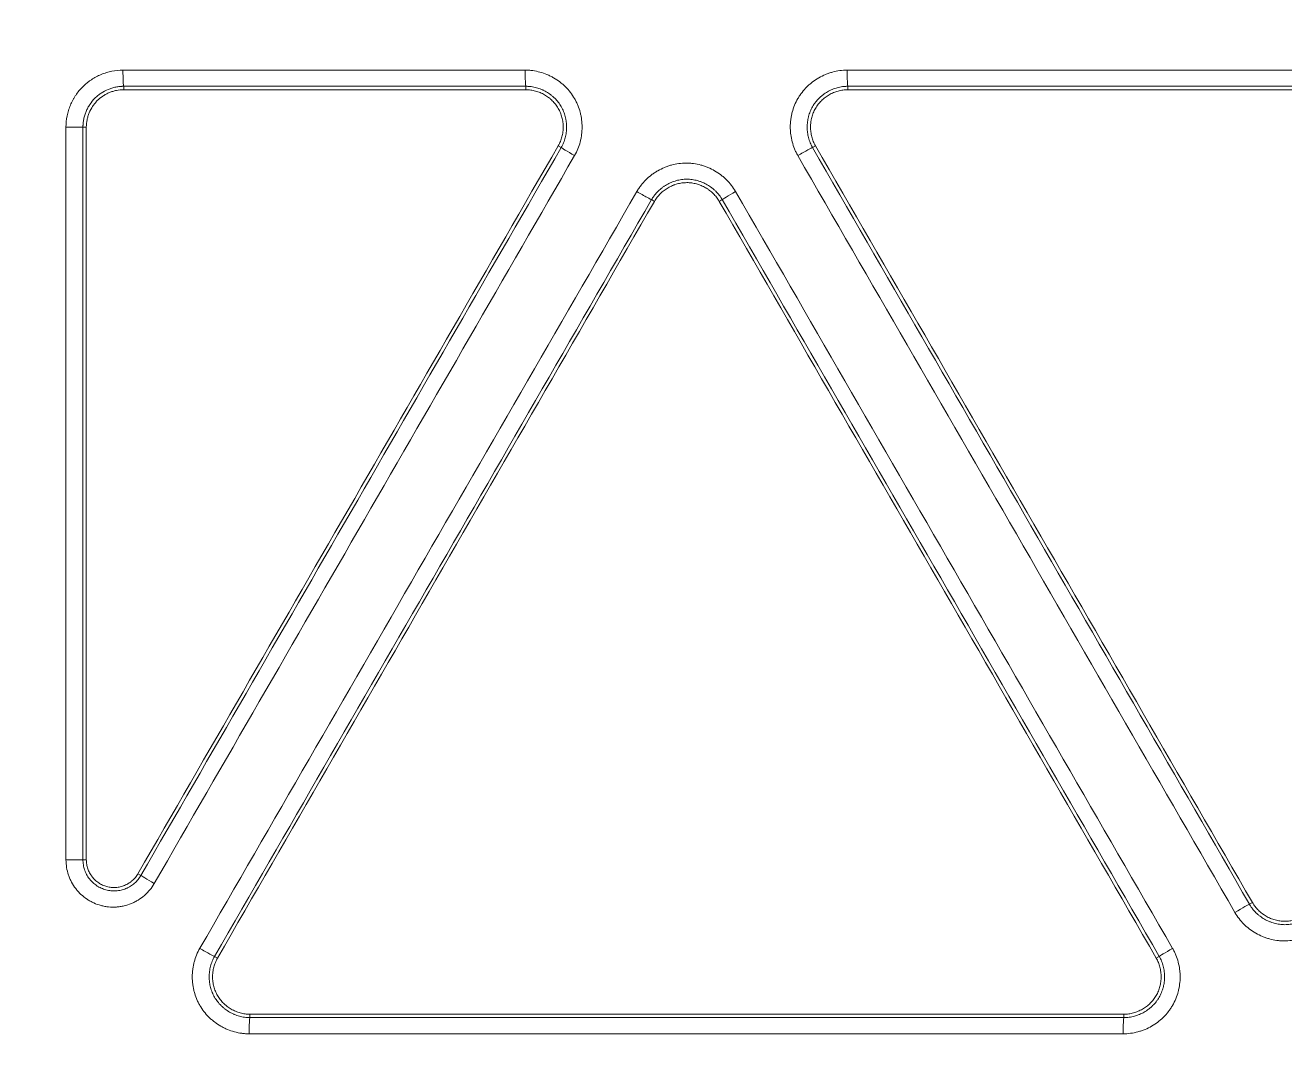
# Model space of a CAD drawing. Header units: inches. Extents: x 405346 to 489838, y -25612 to 14934.
# Drawn here: x 466997.43 to 467034.29, y 4261.33 to 4291.38 of the extents above; entities that cross this region are included whole.
import ezdxf

# ---------------------------------------------------------------- set-up
doc = ezdxf.new("R2010")
doc.units = ezdxf.units.IN
doc.header["$LTSCALE"] = 200
doc.header["$MEASUREMENT"] = 0
doc.layers.add('SS-EQ', color=2, linetype='Continuous', lineweight=20)

# ---------------------------------------------------------------- blocks, each defined once
blk = doc.blocks.new('4way무풍')
at = {"layer": 'SS-EQ'}
for p, q in [((-243.958, -31.834), (-243.958, -31.934)), ((-232.19, -31.934), (-232.19, -31.834)), ((-222.768, -31.834), (-222.768, -31.934)), ((-245.053, -33.028), (-245.152, -33.028)), ((-231.155, -33.626), (-231.242, -33.575)), ((-223.716, -33.575), (-223.802, -33.625)), ((-228.427, -35.201), (-228.512, -35.151)), ((-226.444, -35.151), (-226.531, -35.201)), ((-245.152, -54.473), (-245.053, -54.473)), ((-243.541, -54.878), (-243.454, -54.928)), ((-211.014, -55.773), (-210.928, -55.724)), ((-241.3, -57.3), (-241.214, -57.349)), ((-213.744, -57.349), (-213.657, -57.299)), ((-240.266, -58.991), (-240.266, -59.091)), ((-214.691, -59.091), (-214.692, -58.991))]:
    blk.add_line(p, q, dxfattribs=at)
for centre, major_axis, ratio, start_param, end_param in [((-243.958, -31.36), (0, -0.474), 0.047, 4.71324, 6.24824), ((-232.189, -31.36), (0, 0.474), 0.043555, 1.57179, 3.106653), ((-222.767, -31.36), (0, -0.474), 0.041082, 4.713507, 6.248249), ((-245.625, -33.028), (0.474, 0), 0.000878, 4.66486, 6.248279), ((-230.745, -33.862), (0.41, -0.237), 0.022526, 3.176508, 4.67558), ((-224.211, -33.862), (0.41, 0.237), 0.019689, 0.034913, 1.60726), ((-228.922, -34.914), (-0.41, 0.237), 0.022325, 1.534456, 3.106677), ((-226.034, -34.914), (-0.41, -0.237), 0.019907, 4.749249, 6.248272), ((-245.625, -54.473), (0.474, 0), 0.001461, 4.665203, 6.248279), ((-243.044, -55.165), (0.41, -0.237), 0.02451, 3.17651, 4.673021), ((-211.424, -56.01), (-0.41, -0.237), 0.01695, 3.176504, 4.746382), ((-241.71, -57.063), (-0.41, 0.237), 0.024355, 1.531862, 3.106676), ((-213.246, -57.063), (-0.41, -0.237), 0.017147, 4.746714, 6.248274), ((-240.265, -59.564), (0, -0.474), 0.045383, 3.176538, 4.714109), ((-214.691, -59.564), (0, 0.474), 0.038551, 0.03498, 1.573182)]:
    blk.add_ellipse(centre, major_axis=major_axis, ratio=ratio, start_param=start_param, end_param=end_param, dxfattribs=at)
for points, knots in [([(-0.032, -346.294), (-6.969, -346.294), (-13.906, -346.294), (-27.78, -346.294), (-34.717, -346.294), (-55.528, -346.294), (-69.403, -346.294), (-97.151, -346.294), (-111.025, -346.294), (-138.774, -346.294), (-152.648, -346.294), (-180.396, -346.294), (-194.27, -346.294), (-215.082, -346.294), (-222.019, -346.294), (-235.893, -346.294), (-242.83, -346.294), (-253.236, -346.294), (-256.704, -346.293), (-263.641, -346.293), (-267.11, -346.294), (-272.313, -346.294), (-274.047, -346.294), (-276.648, -346.294), (-277.515, -346.294), (-279.25, -346.294), (-280.117, -346.293), (-281.418, -346.293), (-281.851, -346.293), (-282.718, -346.293), (-283.152, -346.293), (-283.802, -346.293), (-284.019, -346.294), (-284.453, -346.294), (-284.669, -346.294), (-285.103, -346.294), (-285.32, -346.293), (-285.753, -346.291), (-285.97, -346.288), (-286.62, -346.277), (-287.053, -346.265), (-287.92, -346.232), (-288.353, -346.21), (-289.653, -346.133), (-290.519, -346.062), (-291.817, -345.929), (-292.25, -345.88), (-292.899, -345.799), (-293.116, -345.771), (-293.548, -345.713), (-294.627, -345.561), (-295.697, -345.382), (-298.249, -344.898), (-299.929, -344.504), (-302.417, -343.81), (-304.065, -343.313), (-305.692, -342.746), (-308.116, -341.843), (-309.711, -341.172), (-311.481, -340.336), (-311.677, -340.242), (-312.069, -340.051), (-312.265, -339.955), (-312.85, -339.663), (-313.238, -339.464), (-314.393, -338.857), (-315.91, -338.018), (-317.384, -337.119), (-318.837, -336.19), (-319.553, -335.711), (-320.962, -334.724), (-322.351, -333.708), (-324.369, -332.095), (-326.323, -330.394), (-327.582, -329.2), (-328.355, -328.435), (-328.586, -328.204), (-328.815, -327.971), (-328.968, -327.815), (-329.044, -327.737), (-329.423, -327.345), (-329.723, -327.029), (-330.61, -326.073), (-331.762, -324.777), (-333.398, -322.77), (-334.43, -321.391), (-335.932, -319.291), (-336.873, -317.851), (-338.196, -315.627), (-339.047, -314.124), (-339.838, -312.58), (-340.313, -311.601), (-340.454, -311.306), (-340.593, -311.01), (-340.685, -310.813), (-340.731, -310.713), (-340.958, -310.218), (-341.135, -309.821), (-341.654, -308.624), (-342.309, -307.019), (-343.186, -304.583), (-343.7, -302.939), (-344.419, -300.46), (-344.828, -298.788), (-345.336, -296.251), (-345.487, -295.401), (-345.755, -293.691), (-345.871, -292.831), (-345.994, -291.749), (-346.017, -291.533), (-346.062, -291.099), (-346.083, -290.882), (-346.143, -290.23), (-346.178, -289.796), (-346.239, -288.927), (-346.265, -288.493), (-346.307, -287.624), (-346.324, -287.19), (-346.342, -286.538), (-346.347, -286.321), (-346.354, -285.886), (-346.356, -285.669), (-346.359, -285.235), (-346.359, -285.017), (-346.359, -284.583), (-346.359, -284.366), (-346.358, -283.714), (-346.358, -283.28), (-346.358, -282.411), (-346.358, -281.976), (-346.358, -280.673), (-346.358, -279.804), (-346.359, -278.066), (-346.359, -277.197), (-346.359, -274.59), (-346.359, -272.852), (-346.358, -264.163), (-346.358, -257.211), (-346.359, -236.356), (-346.359, -222.453), (-346.359, -194.646), (-346.359, -180.743), (-346.359, -152.936), (-346.359, -139.033), (-346.359, -111.226), (-346.359, -69.517), (-346.359, -27.807), (-346.359, 0)], [0, 0, 0, 0, 0.03125, 0.03125, 0.0625, 0.0625, 0.125, 0.125, 0.1875, 0.1875, 0.25, 0.25, 0.3125, 0.3125, 0.34375, 0.34375, 0.375, 0.375, 0.390625, 0.390625, 0.40625, 0.40625, 0.414063, 0.414063, 0.417969, 0.417969, 0.421875, 0.421875, 0.423828, 0.423828, 0.425781, 0.425781, 0.426758, 0.426758, 0.427734, 0.427734, 0.428711, 0.428711, 0.429688, 0.429688, 0.431641, 0.431641, 0.433594, 0.433594, 0.4375, 0.4375, 0.439453, 0.439453, 0.44043, 0.44043, 0.441406, 0.445313, 0.445313, 0.453125, 0.453125, 0.457031, 0.460938, 0.460938, 0.46875, 0.46875, 0.469727, 0.469727, 0.470703, 0.470703, 0.472656, 0.472656, 0.476563, 0.480469, 0.480469, 0.484375, 0.484375, 0.488281, 0.492188, 0.496094, 0.5, 0.5, 0.500977, 0.501465, 0.501465, 0.501953, 0.501953, 0.503906, 0.503906, 0.507813, 0.511719, 0.515625, 0.515625, 0.523438, 0.523438, 0.527344, 0.53125, 0.53125, 0.532227, 0.532715, 0.532715, 0.533203, 0.533203, 0.535156, 0.535156, 0.539063, 0.542969, 0.546875, 0.546875, 0.554688, 0.554688, 0.558594, 0.558594, 0.5625, 0.5625, 0.563477, 0.563477, 0.564453, 0.564453, 0.566406, 0.566406, 0.568359, 0.568359, 0.570313, 0.570313, 0.571289, 0.571289, 0.572266, 0.572266, 0.573242, 0.573242, 0.574219, 0.574219, 0.576172, 0.576172, 0.578125, 0.578125, 0.582031, 0.582031, 0.585938, 0.585938, 0.59375, 0.59375, 0.625, 0.625, 0.6875, 0.6875, 0.75, 0.75, 0.8125, 0.8125, 0.875, 1, 1, 1, 1]), ([(-345.164, 0), (-345.164, -27.72), (-345.163, -69.3), (-345.162, -110.879), (-345.161, -138.599), (-345.16, -152.459), (-345.158, -180.179), (-345.157, -194.038), (-345.154, -221.758), (-345.152, -235.618), (-345.147, -256.408), (-345.146, -263.338), (-345.145, -272), (-345.144, -273.733), (-345.144, -276.331), (-345.144, -277.198), (-345.143, -278.93), (-345.142, -279.796), (-345.142, -281.096), (-345.141, -281.529), (-345.141, -282.395), (-345.141, -282.828), (-345.141, -283.694), (-345.141, -284.128), (-345.14, -284.777), (-345.139, -284.994), (-345.136, -285.427), (-345.134, -285.643), (-345.124, -286.293), (-345.113, -286.726), (-345.08, -287.592), (-345.06, -288.025), (-345.009, -288.891), (-344.978, -289.324), (-344.926, -289.973), (-344.898, -290.298), (-344.868, -290.623), (-344.847, -290.839), (-344.836, -290.947), (-344.736, -291.92), (-344.629, -292.78), (-344.379, -294.49), (-344.236, -295.341), (-343.754, -297.876), (-343.361, -299.547), (-342.665, -302.025), (-342.166, -303.667), (-341.312, -306.101), (-340.67, -307.704), (-340.162, -308.899), (-339.901, -309.494), (-339.629, -310.087), (-339.446, -310.481), (-339.353, -310.678), (-338.885, -311.657), (-338.495, -312.43), (-337.684, -313.955), (-337.263, -314.706), (-336.391, -316.189), (-335.94, -316.919), (-335.007, -318.36), (-334.525, -319.069), (-333.532, -320.468), (-332.508, -321.846), (-330.881, -323.85), (-329.735, -325.144), (-328.853, -326.098), (-328.555, -326.413), (-328.177, -326.804), (-328.101, -326.882), (-327.949, -327.038), (-327.721, -327.27), (-327.491, -327.501), (-326.721, -328.264), (-325.466, -329.454), (-323.518, -331.15), (-321.504, -332.756), (-320.119, -333.767), (-318.711, -334.749), (-317.997, -335.224), (-316.546, -336.146), (-315.81, -336.593), (-314.315, -337.455), (-313.557, -337.871), (-312.595, -338.371), (-312.305, -338.52), (-312.014, -338.667), (-311.819, -338.764), (-311.722, -338.813), (-311.235, -339.053), (-310.844, -339.241), (-309.666, -339.791), (-308.875, -340.139), (-307.283, -340.8), (-305.68, -341.425), (-303.244, -342.258), (-301.598, -342.743), (-299.114, -343.417), (-297.436, -343.797), (-294.888, -344.259), (-294.033, -344.395), (-292.957, -344.543), (-292.742, -344.571), (-292.31, -344.625), (-291.663, -344.704), (-291.015, -344.771), (-289.72, -344.892), (-288.856, -344.954), (-287.56, -345.019), (-287.128, -345.036), (-286.48, -345.054), (-286.264, -345.059), (-285.831, -345.067), (-285.615, -345.069), (-285.183, -345.073), (-284.967, -345.074), (-284.534, -345.075), (-284.318, -345.075), (-283.67, -345.076), (-283.237, -345.076), (-282.589, -345.076), (-282.373, -345.076), (-281.94, -345.076), (-281.724, -345.076), (-281.075, -345.076), (-280.643, -345.077), (-279.346, -345.077), (-278.481, -345.078), (-276.752, -345.079), (-275.887, -345.079), (-273.293, -345.079), (-271.563, -345.08), (-262.916, -345.081), (-255.998, -345.082), (-242.162, -345.085), (-235.244, -345.086), (-221.408, -345.089), (-214.49, -345.09), (-193.736, -345.092), (-179.9, -345.094), (-152.228, -345.096), (-138.392, -345.096), (-110.72, -345.097), (-96.884, -345.098), (-69.212, -345.098), (-55.376, -345.099), (-34.622, -345.099), (-27.704, -345.099), (-13.868, -345.099), (-6.95, -345.099), (-0.032, -345.099)], [0, 0, 0, 0, 0.125, 0.1875, 0.1875, 0.25, 0.25, 0.3125, 0.3125, 0.375, 0.375, 0.40625, 0.40625, 0.414063, 0.414063, 0.417969, 0.417969, 0.421875, 0.421875, 0.423828, 0.423828, 0.425781, 0.425781, 0.427734, 0.427734, 0.428711, 0.428711, 0.429688, 0.429688, 0.431641, 0.431641, 0.433594, 0.433594, 0.435547, 0.435547, 0.436523, 0.437012, 0.437012, 0.4375, 0.4375, 0.441406, 0.441406, 0.445313, 0.445313, 0.453125, 0.453125, 0.457031, 0.460938, 0.464844, 0.464844, 0.466797, 0.467773, 0.467773, 0.46875, 0.46875, 0.472656, 0.472656, 0.476563, 0.476563, 0.480469, 0.480469, 0.484375, 0.484375, 0.488281, 0.492188, 0.496094, 0.496094, 0.498047, 0.498047, 0.498535, 0.498535, 0.499023, 0.5, 0.5, 0.503906, 0.507813, 0.511719, 0.515625, 0.515625, 0.519531, 0.519531, 0.523438, 0.523438, 0.527344, 0.527344, 0.52832, 0.528809, 0.528809, 0.529297, 0.529297, 0.53125, 0.53125, 0.535156, 0.535156, 0.539063, 0.542969, 0.546875, 0.546875, 0.554688, 0.554688, 0.558594, 0.558594, 0.55957, 0.55957, 0.560547, 0.5625, 0.5625, 0.566406, 0.566406, 0.568359, 0.568359, 0.569336, 0.569336, 0.570313, 0.570313, 0.571289, 0.571289, 0.572266, 0.572266, 0.574219, 0.574219, 0.575195, 0.575195, 0.576172, 0.576172, 0.578125, 0.578125, 0.582031, 0.582031, 0.585938, 0.585938, 0.59375, 0.59375, 0.625, 0.625, 0.65625, 0.65625, 0.6875, 0.6875, 0.75, 0.75, 0.8125, 0.8125, 0.875, 0.875, 0.9375, 0.9375, 0.96875, 0.96875, 1, 1, 1, 1]), ([(-245.648, -33.029), (-245.648, -32.918), (-245.637, -32.81), (-245.609, -32.675), (-245.603, -32.648), (-245.59, -32.595), (-245.582, -32.569), (-245.558, -32.49), (-245.521, -32.388), (-245.475, -32.29), (-245.436, -32.217), (-245.423, -32.194), (-245.395, -32.146), (-245.38, -32.123), (-245.304, -32.009), (-245.235, -31.925), (-245.12, -31.81), (-245.08, -31.774), (-245.016, -31.721), (-244.994, -31.705), (-244.95, -31.672), (-244.928, -31.657), (-244.814, -31.581), (-244.718, -31.53), (-244.592, -31.478), (-244.567, -31.468), (-244.515, -31.45), (-244.489, -31.441), (-244.41, -31.417), (-244.358, -31.404), (-244.198, -31.372), (-244.09, -31.361), (-243.98, -31.361)], [0, 0, 0, 0, 0.125, 0.125, 0.15625, 0.15625, 0.1875, 0.1875, 0.25, 0.3125, 0.3125, 0.34375, 0.34375, 0.375, 0.375, 0.5, 0.5, 0.5625, 0.5625, 0.59375, 0.59375, 0.625, 0.625, 0.75, 0.75, 0.78125, 0.78125, 0.8125, 0.8125, 0.875, 0.875, 1, 1, 1, 1]), ([(-232.21, -31.361), (-232.173, -31.361), (-232.136, -31.362), (-232.063, -31.367), (-232.027, -31.371), (-231.919, -31.386), (-231.777, -31.415), (-231.64, -31.462), (-231.555, -31.497), (-231.539, -31.504), (-231.505, -31.519), (-231.456, -31.543), (-231.408, -31.569), (-231.314, -31.623), (-231.253, -31.663), (-231.167, -31.729), (-231.139, -31.752), (-231.097, -31.788), (-231.084, -31.801), (-231.057, -31.826), (-231.044, -31.838), (-230.979, -31.902), (-230.883, -32.011), (-230.802, -32.131), (-230.747, -32.226), (-230.73, -32.259), (-230.698, -32.324), (-230.683, -32.357), (-230.641, -32.458), (-230.618, -32.527), (-230.591, -32.632), (-230.583, -32.667), (-230.572, -32.721), (-230.569, -32.739), (-230.563, -32.775), (-230.56, -32.793), (-230.549, -32.884), (-230.539, -33.029), (-230.549, -33.174), (-230.56, -33.264), (-230.563, -33.282), (-230.569, -33.318), (-230.572, -33.336), (-230.582, -33.39), (-230.591, -33.426), (-230.618, -33.531), (-230.641, -33.6), (-230.696, -33.734), (-230.728, -33.799), (-230.765, -33.863)], [0, 0, 0, 0, 0.03125, 0.03125, 0.0625, 0.0625, 0.125, 0.1875, 0.1875, 0.203125, 0.203125, 0.21875, 0.25, 0.25, 0.3125, 0.3125, 0.34375, 0.34375, 0.359375, 0.359375, 0.375, 0.375, 0.4375, 0.5, 0.5, 0.53125, 0.53125, 0.5625, 0.5625, 0.625, 0.625, 0.65625, 0.65625, 0.671875, 0.671875, 0.6875, 0.6875, 0.75, 0.8125, 0.8125, 0.828125, 0.828125, 0.84375, 0.84375, 0.875, 0.875, 0.9375, 0.9375, 1, 1, 1, 1]), ([(-224.231, -33.863), (-224.249, -33.831), (-224.267, -33.798), (-224.299, -33.733), (-224.314, -33.699), (-224.355, -33.598), (-224.401, -33.461), (-224.429, -33.318), (-224.44, -33.228), (-224.442, -33.209), (-224.446, -33.173), (-224.45, -33.118), (-224.452, -33.064), (-224.452, -32.955), (-224.447, -32.883), (-224.433, -32.775), (-224.427, -32.739), (-224.417, -32.685), (-224.413, -32.667), (-224.405, -32.631), (-224.4, -32.613), (-224.377, -32.525), (-224.331, -32.388), (-224.267, -32.257), (-224.212, -32.163), (-224.193, -32.131), (-224.152, -32.071), (-224.131, -32.041), (-224.064, -31.955), (-224.016, -31.901), (-223.939, -31.825), (-223.899, -31.788), (-223.857, -31.752), (-223.829, -31.729), (-223.815, -31.718), (-223.742, -31.662), (-223.621, -31.582), (-223.491, -31.518), (-223.407, -31.483), (-223.39, -31.476), (-223.356, -31.463), (-223.339, -31.457), (-223.287, -31.439), (-223.252, -31.428), (-223.147, -31.4), (-223.076, -31.385), (-222.933, -31.366), (-222.86, -31.361), (-222.787, -31.361)], [0, 0, 0, 0, 0.03125, 0.03125, 0.0625, 0.0625, 0.125, 0.1875, 0.1875, 0.203125, 0.203125, 0.21875, 0.25, 0.25, 0.3125, 0.3125, 0.34375, 0.34375, 0.359375, 0.359375, 0.375, 0.375, 0.4375, 0.5, 0.5, 0.53125, 0.53125, 0.5625, 0.5625, 0.625, 0.625, 0.65625, 0.671875, 0.671875, 0.6875, 0.6875, 0.75, 0.8125, 0.8125, 0.828125, 0.828125, 0.84375, 0.84375, 0.875, 0.875, 0.9375, 0.9375, 1, 1, 1, 1]), ([(-222.787, -31.361), (-218.524, -31.361), (-214.262, -31.361), (-205.736, -31.361), (-201.473, -31.361), (-197.209, -31.361)], [0, 0, 0, 0, 0.5, 0.5, 1, 1, 1, 1]), ([(-243.958, -31.834), (-243.961, -31.834), (-243.963, -31.834), (-243.968, -31.834), (-243.976, -31.834), (-243.993, -31.834), (-244.027, -31.836), (-244.056, -31.838), (-244.114, -31.844), (-244.191, -31.856), (-244.266, -31.875), (-244.322, -31.892), (-244.341, -31.898), (-244.378, -31.911), (-244.396, -31.918), (-244.486, -31.956), (-244.555, -31.992), (-244.636, -32.046), (-244.652, -32.057), (-244.684, -32.08), (-244.699, -32.092), (-244.745, -32.13), (-244.774, -32.156), (-244.857, -32.238), (-244.906, -32.298), (-244.96, -32.38), (-244.97, -32.397), (-244.99, -32.431), (-245, -32.448), (-245.028, -32.499), (-245.061, -32.57), (-245.087, -32.643), (-245.104, -32.699), (-245.11, -32.718), (-245.12, -32.756), (-245.124, -32.775), (-245.136, -32.833), (-245.142, -32.872), (-245.148, -32.93), (-245.15, -32.959), (-245.151, -32.994), (-245.152, -33.011), (-245.152, -33.018), (-245.152, -33.023), (-245.152, -33.026), (-245.152, -33.028)], [0, 0, 0, 0, 0.003906, 0.003906, 0.007812, 0.015625, 0.03125, 0.0625, 0.0625, 0.125, 0.1875, 0.1875, 0.21875, 0.21875, 0.25, 0.25, 0.375, 0.375, 0.40625, 0.40625, 0.4375, 0.4375, 0.5, 0.5, 0.625, 0.625, 0.65625, 0.65625, 0.6875, 0.6875, 0.75, 0.8125, 0.8125, 0.84375, 0.84375, 0.875, 0.875, 0.9375, 0.9375, 0.96875, 0.984375, 0.992188, 0.996094, 0.996094, 1, 1, 1, 1]), ([(-245.053, -33.028), (-245.053, -32.956), (-245.045, -32.885), (-245.024, -32.78), (-245.015, -32.746), (-245, -32.694), (-244.994, -32.677), (-244.982, -32.643), (-244.975, -32.626), (-244.941, -32.543), (-244.907, -32.48), (-244.858, -32.406), (-244.848, -32.391), (-244.827, -32.362), (-244.816, -32.348), (-244.781, -32.306), (-244.757, -32.28), (-244.682, -32.204), (-244.627, -32.159), (-244.552, -32.109), (-244.537, -32.1), (-244.506, -32.081), (-244.49, -32.072), (-244.443, -32.047), (-244.378, -32.017), (-244.311, -31.993), (-244.26, -31.977), (-244.243, -31.972), (-244.208, -31.963), (-244.19, -31.959), (-244.102, -31.941), (-244.031, -31.934), (-243.958, -31.934)], [0, 0, 0, 0, 0.125, 0.125, 0.1875, 0.1875, 0.21875, 0.21875, 0.25, 0.25, 0.375, 0.375, 0.40625, 0.40625, 0.4375, 0.4375, 0.5, 0.5, 0.625, 0.625, 0.65625, 0.65625, 0.6875, 0.6875, 0.75, 0.8125, 0.8125, 0.84375, 0.84375, 0.875, 0.875, 1, 1, 1, 1]), ([(-231.155, -33.626), (-231.153, -33.623), (-231.152, -33.62), (-231.149, -33.614), (-231.144, -33.606), (-231.133, -33.586), (-231.112, -33.545), (-231.096, -33.509), (-231.067, -33.437), (-231.05, -33.388), (-231.03, -33.313), (-231.024, -33.287), (-231.014, -33.235), (-231.01, -33.21), (-231, -33.132), (-230.994, -33.028), (-231, -32.924), (-231.009, -32.859), (-231.011, -32.846), (-231.015, -32.82), (-231.022, -32.782), (-231.03, -32.744), (-231.05, -32.668), (-231.067, -32.619), (-231.096, -32.547), (-231.107, -32.523), (-231.13, -32.476), (-231.142, -32.453), (-231.181, -32.385), (-231.21, -32.342), (-231.274, -32.26), (-231.308, -32.222), (-231.364, -32.166), (-231.384, -32.149), (-231.423, -32.114), (-231.443, -32.098), (-231.505, -32.051), (-231.549, -32.022), (-231.616, -31.983), (-231.65, -31.965), (-231.686, -31.948), (-231.71, -31.937), (-231.722, -31.932), (-231.782, -31.906), (-231.88, -31.873), (-231.982, -31.852), (-232.059, -31.841), (-232.085, -31.838), (-232.124, -31.836), (-232.137, -31.835), (-232.157, -31.834), (-232.167, -31.834), (-232.177, -31.834), (-232.183, -31.834), (-232.187, -31.834), (-232.19, -31.834)], [0, 0, 0, 0, 0.003906, 0.003906, 0.007813, 0.015625, 0.03125, 0.0625, 0.0625, 0.125, 0.125, 0.15625, 0.15625, 0.1875, 0.1875, 0.25, 0.3125, 0.3125, 0.328125, 0.328125, 0.34375, 0.375, 0.375, 0.4375, 0.4375, 0.46875, 0.46875, 0.5, 0.5, 0.5625, 0.5625, 0.625, 0.625, 0.65625, 0.65625, 0.6875, 0.6875, 0.75, 0.75, 0.78125, 0.796875, 0.796875, 0.8125, 0.8125, 0.875, 0.9375, 0.9375, 0.96875, 0.96875, 0.984375, 0.984375, 0.992188, 0.996094, 0.996094, 1, 1, 1, 1]), ([(-232.19, -31.934), (-232.142, -31.934), (-232.094, -31.937), (-232, -31.95), (-231.954, -31.96), (-231.885, -31.978), (-231.862, -31.986), (-231.817, -32.001), (-231.794, -32.01), (-231.728, -32.037), (-231.643, -32.08), (-231.563, -32.132), (-231.516, -32.169), (-231.506, -32.176), (-231.488, -32.191), (-231.46, -32.214), (-231.434, -32.239), (-231.383, -32.289), (-231.352, -32.324), (-231.308, -32.38), (-231.294, -32.4), (-231.267, -32.439), (-231.254, -32.46), (-231.218, -32.522), (-231.177, -32.608), (-231.146, -32.698), (-231.128, -32.767), (-231.123, -32.791), (-231.114, -32.838), (-231.11, -32.862), (-231.101, -32.932), (-231.098, -32.98), (-231.098, -33.051), (-231.099, -33.087), (-231.102, -33.123), (-231.104, -33.147), (-231.105, -33.159), (-231.113, -33.218), (-231.131, -33.312), (-231.161, -33.402), (-231.197, -33.49), (-231.218, -33.534), (-231.242, -33.575)], [0, 0, 0, 0, 0.0625, 0.0625, 0.125, 0.125, 0.15625, 0.15625, 0.1875, 0.1875, 0.25, 0.3125, 0.3125, 0.328125, 0.328125, 0.34375, 0.375, 0.375, 0.4375, 0.4375, 0.46875, 0.46875, 0.5, 0.5, 0.5625, 0.625, 0.625, 0.65625, 0.65625, 0.6875, 0.6875, 0.75, 0.75, 0.78125, 0.796875, 0.796875, 0.8125, 0.8125, 0.875, 0.9375, 0.9375, 1, 1, 1, 1]), ([(-222.768, -31.834), (-222.771, -31.834), (-222.774, -31.834), (-222.781, -31.834), (-222.791, -31.834), (-222.814, -31.835), (-222.859, -31.837), (-222.898, -31.841), (-222.975, -31.852), (-223.025, -31.862), (-223.101, -31.883), (-223.125, -31.89), (-223.175, -31.907), (-223.199, -31.917), (-223.272, -31.947), (-223.364, -31.993), (-223.451, -32.05), (-223.503, -32.09), (-223.513, -32.098), (-223.534, -32.115), (-223.564, -32.14), (-223.592, -32.166), (-223.647, -32.221), (-223.682, -32.26), (-223.73, -32.321), (-223.745, -32.342), (-223.774, -32.386), (-223.788, -32.408), (-223.827, -32.476), (-223.85, -32.522), (-223.889, -32.618), (-223.906, -32.668), (-223.922, -32.731), (-223.925, -32.743), (-223.931, -32.769), (-223.934, -32.782), (-223.941, -32.82), (-223.945, -32.846), (-223.955, -32.923), (-223.959, -32.975), (-223.959, -33.053), (-223.958, -33.079), (-223.955, -33.118), (-223.954, -33.131), (-223.952, -33.157), (-223.951, -33.17), (-223.942, -33.235), (-223.923, -33.337), (-223.89, -33.436), (-223.861, -33.508), (-223.85, -33.532), (-223.833, -33.567), (-223.827, -33.579), (-223.818, -33.596), (-223.813, -33.605), (-223.808, -33.614), (-223.805, -33.619), (-223.803, -33.622), (-223.802, -33.625)], [0, 0, 0, 0, 0.003906, 0.003906, 0.007812, 0.015625, 0.03125, 0.0625, 0.0625, 0.125, 0.125, 0.15625, 0.15625, 0.1875, 0.1875, 0.25, 0.3125, 0.3125, 0.328125, 0.328125, 0.34375, 0.375, 0.375, 0.4375, 0.4375, 0.46875, 0.46875, 0.5, 0.5, 0.5625, 0.5625, 0.625, 0.625, 0.640625, 0.640625, 0.65625, 0.65625, 0.6875, 0.6875, 0.75, 0.75, 0.78125, 0.78125, 0.796875, 0.796875, 0.8125, 0.8125, 0.875, 0.9375, 0.9375, 0.96875, 0.96875, 0.984375, 0.984375, 0.992187, 0.996094, 0.996094, 1, 1, 1, 1]), ([(-223.716, -33.575), (-223.74, -33.534), (-223.761, -33.491), (-223.797, -33.403), (-223.812, -33.358), (-223.83, -33.289), (-223.835, -33.265), (-223.844, -33.218), (-223.848, -33.194), (-223.857, -33.123), (-223.863, -33.028), (-223.857, -32.933), (-223.849, -32.874), (-223.848, -32.862), (-223.844, -32.838), (-223.837, -32.803), (-223.83, -32.768), (-223.812, -32.699), (-223.797, -32.654), (-223.77, -32.588), (-223.76, -32.566), (-223.739, -32.523), (-223.728, -32.502), (-223.692, -32.439), (-223.638, -32.36), (-223.575, -32.289), (-223.524, -32.239), (-223.507, -32.222), (-223.47, -32.191), (-223.452, -32.176), (-223.395, -32.133), (-223.356, -32.106), (-223.294, -32.071), (-223.273, -32.059), (-223.23, -32.038), (-223.208, -32.028), (-223.142, -32), (-223.052, -31.969), (-222.959, -31.95), (-222.864, -31.937), (-222.816, -31.934), (-222.768, -31.934)], [0, 0, 0, 0, 0.0625, 0.0625, 0.125, 0.125, 0.15625, 0.15625, 0.1875, 0.1875, 0.25, 0.3125, 0.3125, 0.328125, 0.328125, 0.34375, 0.375, 0.375, 0.4375, 0.4375, 0.46875, 0.46875, 0.5, 0.5, 0.5625, 0.625, 0.625, 0.65625, 0.65625, 0.6875, 0.6875, 0.75, 0.75, 0.78125, 0.78125, 0.8125, 0.8125, 0.875, 0.9375, 0.9375, 1, 1, 1, 1]), ([(-197.193, -31.834), (-201.456, -31.834), (-205.719, -31.834), (-214.244, -31.834), (-218.506, -31.834), (-222.768, -31.834)], [0, 0, 0, 0, 0.5, 0.5, 1, 1, 1, 1]), ([(-197.193, -31.934), (-201.456, -31.934), (-205.719, -31.934), (-214.244, -31.934), (-218.506, -31.934), (-222.768, -31.934)], [0, 0, 0, 0, 0.5, 0.5, 1, 1, 1, 1]), ([(-211.442, -56.012), (-213.574, -52.32), (-215.705, -48.628), (-219.968, -41.245), (-222.1, -37.554), (-224.231, -33.863)], [0, 0, 0, 0, 0.5, 0.5, 1, 1, 1, 1]), ([(-223.802, -33.625), (-221.67, -37.316), (-219.539, -41.008), (-215.277, -48.391), (-213.145, -52.082), (-211.014, -55.773)], [0, 0, 0, 0, 0.5, 0.5, 1, 1, 1, 1]), ([(-223.716, -33.575), (-221.585, -37.267), (-219.453, -40.958), (-215.191, -48.341), (-213.06, -52.032), (-210.928, -55.724)], [0, 0, 0, 0, 0.5, 0.5, 1, 1, 1, 1]), ([(-228.943, -34.915), (-228.924, -34.883), (-228.905, -34.852), (-228.864, -34.791), (-228.842, -34.761), (-228.776, -34.675), (-228.68, -34.567), (-228.57, -34.471), (-228.497, -34.416), (-228.482, -34.405), (-228.453, -34.384), (-228.408, -34.353), (-228.361, -34.324), (-228.267, -34.27), (-228.202, -34.238), (-228.102, -34.196), (-228.067, -34.183), (-228.016, -34.165), (-227.998, -34.159), (-227.963, -34.149), (-227.946, -34.143), (-227.858, -34.12), (-227.787, -34.105), (-227.643, -34.086), (-227.571, -34.081), (-227.461, -34.081), (-227.425, -34.082), (-227.352, -34.087), (-227.316, -34.091), (-227.208, -34.105), (-227.137, -34.12), (-227.032, -34.148), (-226.998, -34.159), (-226.946, -34.177), (-226.929, -34.183), (-226.894, -34.196), (-226.877, -34.203), (-226.793, -34.238), (-226.663, -34.302), (-226.542, -34.383), (-226.47, -34.438), (-226.455, -34.449), (-226.427, -34.472), (-226.413, -34.484), (-226.372, -34.52), (-226.345, -34.545), (-226.267, -34.622), (-226.22, -34.676), (-226.131, -34.791), (-226.09, -34.851), (-226.054, -34.915)], [0, 0, 0, 0, 0.03125, 0.03125, 0.0625, 0.0625, 0.125, 0.1875, 0.1875, 0.203125, 0.203125, 0.21875, 0.25, 0.25, 0.3125, 0.3125, 0.34375, 0.34375, 0.359375, 0.359375, 0.375, 0.375, 0.4375, 0.4375, 0.5, 0.5, 0.53125, 0.53125, 0.5625, 0.5625, 0.625, 0.625, 0.65625, 0.65625, 0.671875, 0.671875, 0.6875, 0.6875, 0.75, 0.8125, 0.8125, 0.828125, 0.828125, 0.84375, 0.84375, 0.875, 0.875, 0.9375, 0.9375, 1, 1, 1, 1]), ([(-226.444, -35.151), (-226.446, -35.148), (-226.447, -35.145), (-226.451, -35.139), (-226.456, -35.131), (-226.468, -35.111), (-226.493, -35.073), (-226.515, -35.041), (-226.563, -34.98), (-226.597, -34.941), (-226.653, -34.886), (-226.672, -34.869), (-226.712, -34.834), (-226.732, -34.818), (-226.794, -34.77), (-226.881, -34.713), (-226.974, -34.667), (-227.034, -34.641), (-227.046, -34.637), (-227.071, -34.627), (-227.108, -34.614), (-227.145, -34.602), (-227.22, -34.582), (-227.271, -34.572), (-227.348, -34.561), (-227.374, -34.558), (-227.426, -34.555), (-227.452, -34.554), (-227.531, -34.554), (-227.582, -34.558), (-227.685, -34.572), (-227.736, -34.582), (-227.811, -34.603), (-227.836, -34.61), (-227.886, -34.628), (-227.91, -34.637), (-227.982, -34.667), (-228.028, -34.69), (-228.096, -34.729), (-228.129, -34.749), (-228.161, -34.772), (-228.183, -34.787), (-228.193, -34.795), (-228.245, -34.834), (-228.324, -34.902), (-228.393, -34.98), (-228.441, -35.041), (-228.456, -35.063), (-228.478, -35.095), (-228.485, -35.106), (-228.496, -35.123), (-228.501, -35.131), (-228.506, -35.14), (-228.509, -35.146), (-228.511, -35.149), (-228.512, -35.151)], [0, 0, 0, 0, 0.003906, 0.003906, 0.007813, 0.015625, 0.03125, 0.0625, 0.0625, 0.125, 0.125, 0.15625, 0.15625, 0.1875, 0.1875, 0.25, 0.3125, 0.3125, 0.328125, 0.328125, 0.34375, 0.375, 0.375, 0.4375, 0.4375, 0.46875, 0.46875, 0.5, 0.5, 0.5625, 0.5625, 0.625, 0.625, 0.65625, 0.65625, 0.6875, 0.6875, 0.75, 0.75, 0.78125, 0.796875, 0.796875, 0.8125, 0.8125, 0.875, 0.9375, 0.9375, 0.96875, 0.96875, 0.984375, 0.984375, 0.992187, 0.996094, 0.996094, 1, 1, 1, 1]), ([(-228.427, -35.201), (-228.403, -35.159), (-228.376, -35.12), (-228.318, -35.045), (-228.286, -35.009), (-228.235, -34.959), (-228.218, -34.943), (-228.181, -34.911), (-228.163, -34.896), (-228.106, -34.853), (-228.027, -34.8), (-227.941, -34.758), (-227.886, -34.734), (-227.875, -34.73), (-227.852, -34.721), (-227.818, -34.709), (-227.784, -34.698), (-227.716, -34.68), (-227.669, -34.67), (-227.599, -34.66), (-227.575, -34.658), (-227.527, -34.655), (-227.503, -34.654), (-227.431, -34.654), (-227.336, -34.66), (-227.243, -34.679), (-227.174, -34.698), (-227.151, -34.705), (-227.105, -34.721), (-227.083, -34.729), (-227.017, -34.757), (-226.975, -34.778), (-226.913, -34.814), (-226.882, -34.833), (-226.853, -34.853), (-226.833, -34.867), (-226.824, -34.874), (-226.776, -34.91), (-226.704, -34.973), (-226.641, -35.044), (-226.582, -35.119), (-226.555, -35.159), (-226.531, -35.201)], [0, 0, 0, 0, 0.0625, 0.0625, 0.125, 0.125, 0.15625, 0.15625, 0.1875, 0.1875, 0.25, 0.3125, 0.3125, 0.328125, 0.328125, 0.34375, 0.375, 0.375, 0.4375, 0.4375, 0.46875, 0.46875, 0.5, 0.5, 0.5625, 0.625, 0.625, 0.65625, 0.65625, 0.6875, 0.6875, 0.75, 0.75, 0.78125, 0.796875, 0.796875, 0.8125, 0.8125, 0.875, 0.9375, 0.9375, 1, 1, 1, 1]), ([(-226.054, -34.915), (-223.922, -38.606), (-221.791, -42.298), (-217.528, -49.681), (-215.396, -53.372), (-213.265, -57.064)], [0, 0, 0, 0, 0.5, 0.5, 1, 1, 1, 1]), ([(-213.744, -57.349), (-215.875, -53.658), (-218.006, -49.966), (-222.269, -42.584), (-224.4, -38.892), (-226.531, -35.201)], [0, 0, 0, 0, 0.5, 0.5, 1, 1, 1, 1]), ([(-213.657, -57.299), (-215.788, -53.608), (-217.919, -49.916), (-222.182, -42.533), (-224.313, -38.842), (-226.444, -35.151)], [0, 0, 0, 0, 0.5, 0.5, 1, 1, 1, 1]), ([(-243.066, -55.165), (-243.104, -55.231), (-243.147, -55.294), (-243.219, -55.381), (-243.244, -55.409), (-243.284, -55.45), (-243.297, -55.464), (-243.325, -55.49), (-243.339, -55.503), (-243.41, -55.565), (-243.47, -55.609), (-243.566, -55.669), (-243.599, -55.687), (-243.65, -55.713), (-243.667, -55.722), (-243.701, -55.738), (-243.718, -55.745), (-243.806, -55.781), (-243.877, -55.804), (-243.987, -55.83), (-244.024, -55.837), (-244.08, -55.845), (-244.099, -55.847), (-244.137, -55.851), (-244.156, -55.853), (-244.25, -55.859), (-244.325, -55.858), (-244.437, -55.847), (-244.475, -55.842), (-244.549, -55.828), (-244.586, -55.82), (-244.696, -55.79), (-244.767, -55.765), (-244.869, -55.718), (-244.903, -55.701), (-244.952, -55.674), (-244.969, -55.664), (-245.001, -55.644), (-245.017, -55.634), (-245.096, -55.581), (-245.155, -55.535), (-245.237, -55.458), (-245.263, -55.431), (-245.302, -55.389), (-245.314, -55.375), (-245.338, -55.346), (-245.35, -55.331), (-245.408, -55.256), (-245.449, -55.192), (-245.502, -55.093), (-245.518, -55.059), (-245.541, -55.007), (-245.548, -54.99), (-245.561, -54.954), (-245.568, -54.936), (-245.598, -54.846), (-245.617, -54.773), (-245.641, -54.625), (-245.648, -54.55), (-245.648, -54.474)], [0, 0, 0, 0, 0.0625, 0.0625, 0.09375, 0.09375, 0.109375, 0.109375, 0.125, 0.125, 0.1875, 0.1875, 0.21875, 0.21875, 0.234375, 0.234375, 0.25, 0.25, 0.3125, 0.3125, 0.34375, 0.34375, 0.359375, 0.359375, 0.375, 0.375, 0.4375, 0.4375, 0.46875, 0.46875, 0.5, 0.5, 0.5625, 0.5625, 0.59375, 0.59375, 0.609375, 0.609375, 0.625, 0.625, 0.6875, 0.6875, 0.71875, 0.71875, 0.734375, 0.734375, 0.75, 0.75, 0.8125, 0.8125, 0.84375, 0.84375, 0.859375, 0.859375, 0.875, 0.875, 0.9375, 0.9375, 1, 1, 1, 1]), ([(-245.152, -54.473), (-245.152, -54.476), (-245.152, -54.479), (-245.152, -54.486), (-245.152, -54.495), (-245.151, -54.517), (-245.148, -54.56), (-245.143, -54.597), (-245.131, -54.67), (-245.119, -54.718), (-245.099, -54.777), (-245.095, -54.789), (-245.086, -54.812), (-245.072, -54.847), (-245.056, -54.88), (-245.021, -54.946), (-244.994, -54.987), (-244.956, -55.037), (-244.948, -55.047), (-244.932, -55.066), (-244.908, -55.094), (-244.882, -55.12), (-244.827, -55.171), (-244.789, -55.202), (-244.737, -55.236), (-244.726, -55.243), (-244.705, -55.256), (-244.673, -55.275), (-244.64, -55.292), (-244.572, -55.322), (-244.526, -55.339), (-244.454, -55.358), (-244.429, -55.364), (-244.38, -55.373), (-244.356, -55.376), (-244.282, -55.383), (-244.233, -55.384), (-244.158, -55.379), (-244.133, -55.377), (-244.084, -55.369), (-244.06, -55.365), (-243.988, -55.348), (-243.941, -55.333), (-243.883, -55.309), (-243.872, -55.304), (-243.849, -55.294), (-243.838, -55.289), (-243.805, -55.271), (-243.783, -55.259), (-243.72, -55.22), (-243.681, -55.191), (-243.625, -55.142), (-243.606, -55.125), (-243.572, -55.089), (-243.538, -55.052), (-243.508, -55.012), (-243.487, -54.981), (-243.477, -54.966), (-243.465, -54.947), (-243.46, -54.939), (-243.457, -54.934), (-243.456, -54.931), (-243.454, -54.928)], [0, 0, 0, 0, 0.003906, 0.003906, 0.007812, 0.015625, 0.03125, 0.0625, 0.0625, 0.125, 0.125, 0.140625, 0.140625, 0.15625, 0.1875, 0.1875, 0.25, 0.25, 0.265625, 0.265625, 0.28125, 0.3125, 0.3125, 0.375, 0.375, 0.390625, 0.390625, 0.40625, 0.4375, 0.4375, 0.5, 0.5, 0.53125, 0.53125, 0.5625, 0.5625, 0.625, 0.625, 0.65625, 0.65625, 0.6875, 0.6875, 0.75, 0.75, 0.765625, 0.765625, 0.78125, 0.78125, 0.8125, 0.8125, 0.875, 0.875, 0.90625, 0.90625, 0.9375, 0.96875, 0.96875, 0.984375, 0.992188, 0.996094, 0.996094, 1, 1, 1, 1]), ([(-243.541, -54.878), (-243.564, -54.917), (-243.614, -54.989), (-243.675, -55.053), (-243.717, -55.089), (-243.726, -55.096), (-243.743, -55.11), (-243.769, -55.131), (-243.796, -55.149), (-243.852, -55.184), (-243.891, -55.204), (-243.943, -55.226), (-243.953, -55.23), (-243.974, -55.237), (-244.005, -55.248), (-244.037, -55.257), (-244.101, -55.272), (-244.145, -55.278), (-244.211, -55.283), (-244.234, -55.283), (-244.278, -55.283), (-244.3, -55.281), (-244.365, -55.275), (-244.409, -55.267), (-244.473, -55.25), (-244.494, -55.243), (-244.536, -55.228), (-244.556, -55.22), (-244.616, -55.193), (-244.655, -55.172), (-244.71, -55.135), (-244.728, -55.122), (-244.763, -55.094), (-244.78, -55.08), (-244.828, -55.035), (-244.858, -55.002), (-244.891, -54.958), (-244.898, -54.95), (-244.911, -54.931), (-244.917, -54.922), (-244.935, -54.894), (-244.946, -54.875), (-244.977, -54.817), (-244.995, -54.776), (-245.016, -54.714), (-245.023, -54.692), (-245.034, -54.649), (-245.038, -54.627), (-245.049, -54.562), (-245.053, -54.518), (-245.053, -54.473)], [0, 0, 0, 0, 0.0625, 0.125, 0.125, 0.140625, 0.140625, 0.15625, 0.1875, 0.1875, 0.25, 0.25, 0.265625, 0.265625, 0.28125, 0.3125, 0.3125, 0.375, 0.375, 0.40625, 0.40625, 0.4375, 0.4375, 0.5, 0.5, 0.53125, 0.53125, 0.5625, 0.5625, 0.625, 0.625, 0.65625, 0.65625, 0.6875, 0.6875, 0.75, 0.75, 0.765625, 0.765625, 0.78125, 0.78125, 0.8125, 0.8125, 0.875, 0.875, 0.90625, 0.90625, 0.9375, 0.9375, 1, 1, 1, 1]), ([(-208.553, -56.012), (-208.571, -56.043), (-208.591, -56.075), (-208.632, -56.136), (-208.653, -56.165), (-208.72, -56.251), (-208.816, -56.36), (-208.926, -56.455), (-208.998, -56.51), (-209.013, -56.521), (-209.043, -56.543), (-209.088, -56.574), (-209.134, -56.602), (-209.229, -56.657), (-209.294, -56.689), (-209.394, -56.731), (-209.428, -56.744), (-209.48, -56.761), (-209.498, -56.767), (-209.533, -56.778), (-209.55, -56.783), (-209.638, -56.807), (-209.78, -56.836), (-209.925, -56.846), (-210.034, -56.846), (-210.071, -56.844), (-210.144, -56.839), (-210.18, -56.836), (-210.288, -56.821), (-210.359, -56.807), (-210.464, -56.778), (-210.498, -56.767), (-210.55, -56.75), (-210.567, -56.743), (-210.601, -56.73), (-210.618, -56.724), (-210.703, -56.688), (-210.833, -56.624), (-210.954, -56.544), (-211.026, -56.488), (-211.04, -56.477), (-211.069, -56.454), (-211.083, -56.442), (-211.124, -56.406), (-211.151, -56.381), (-211.228, -56.304), (-211.276, -56.25), (-211.365, -56.136), (-211.405, -56.075), (-211.442, -56.012)], [0, 0, 0, 0, 0.03125, 0.03125, 0.0625, 0.0625, 0.125, 0.1875, 0.1875, 0.203125, 0.203125, 0.21875, 0.25, 0.25, 0.3125, 0.3125, 0.34375, 0.34375, 0.359375, 0.359375, 0.375, 0.375, 0.4375, 0.5, 0.5, 0.53125, 0.53125, 0.5625, 0.5625, 0.625, 0.625, 0.65625, 0.65625, 0.671875, 0.671875, 0.6875, 0.6875, 0.75, 0.8125, 0.8125, 0.828125, 0.828125, 0.84375, 0.84375, 0.875, 0.875, 0.9375, 0.9375, 1, 1, 1, 1]), ([(-211.014, -55.773), (-211.013, -55.776), (-211.011, -55.779), (-211.008, -55.785), (-211.003, -55.793), (-210.991, -55.813), (-210.966, -55.851), (-210.943, -55.883), (-210.895, -55.944), (-210.861, -55.983), (-210.805, -56.038), (-210.786, -56.056), (-210.747, -56.09), (-210.726, -56.107), (-210.664, -56.154), (-210.578, -56.211), (-210.485, -56.258), (-210.424, -56.283), (-210.412, -56.288), (-210.388, -56.297), (-210.351, -56.311), (-210.313, -56.322), (-210.238, -56.343), (-210.188, -56.353), (-210.111, -56.364), (-210.085, -56.366), (-210.033, -56.37), (-210.006, -56.371), (-209.928, -56.371), (-209.876, -56.367), (-209.774, -56.353), (-209.723, -56.343), (-209.647, -56.322), (-209.622, -56.314), (-209.573, -56.297), (-209.548, -56.288), (-209.476, -56.258), (-209.43, -56.235), (-209.363, -56.196), (-209.329, -56.176), (-209.297, -56.154), (-209.276, -56.138), (-209.265, -56.131), (-209.213, -56.091), (-209.134, -56.023), (-209.065, -55.945), (-209.018, -55.884), (-209.002, -55.863), (-208.98, -55.83), (-208.973, -55.819), (-208.963, -55.802), (-208.957, -55.794), (-208.952, -55.785), (-208.949, -55.78), (-208.947, -55.777), (-208.946, -55.774)], [0, 0, 0, 0, 0.003906, 0.003906, 0.007813, 0.015625, 0.03125, 0.0625, 0.0625, 0.125, 0.125, 0.15625, 0.15625, 0.1875, 0.1875, 0.25, 0.3125, 0.3125, 0.328125, 0.328125, 0.34375, 0.375, 0.375, 0.4375, 0.4375, 0.46875, 0.46875, 0.5, 0.5, 0.5625, 0.5625, 0.625, 0.625, 0.65625, 0.65625, 0.6875, 0.6875, 0.75, 0.75, 0.78125, 0.796875, 0.796875, 0.8125, 0.8125, 0.875, 0.9375, 0.9375, 0.96875, 0.96875, 0.984375, 0.984375, 0.992188, 0.996094, 0.996094, 1, 1, 1, 1]), ([(-209.033, -55.724), (-209.057, -55.766), (-209.084, -55.805), (-209.142, -55.88), (-209.173, -55.916), (-209.224, -55.966), (-209.242, -55.982), (-209.278, -56.014), (-209.297, -56.029), (-209.354, -56.072), (-209.433, -56.125), (-209.518, -56.167), (-209.574, -56.19), (-209.585, -56.195), (-209.607, -56.203), (-209.641, -56.216), (-209.675, -56.226), (-209.744, -56.245), (-209.79, -56.255), (-209.861, -56.264), (-209.885, -56.267), (-209.932, -56.27), (-209.957, -56.271), (-210.028, -56.271), (-210.123, -56.264), (-210.216, -56.245), (-210.286, -56.227), (-210.309, -56.219), (-210.354, -56.204), (-210.376, -56.195), (-210.442, -56.168), (-210.485, -56.147), (-210.547, -56.111), (-210.577, -56.092), (-210.607, -56.072), (-210.626, -56.058), (-210.636, -56.051), (-210.684, -56.014), (-210.756, -55.952), (-210.819, -55.881), (-210.877, -55.806), (-210.904, -55.766), (-210.928, -55.724)], [0, 0, 0, 0, 0.0625, 0.0625, 0.125, 0.125, 0.15625, 0.15625, 0.1875, 0.1875, 0.25, 0.3125, 0.3125, 0.328125, 0.328125, 0.34375, 0.375, 0.375, 0.4375, 0.4375, 0.46875, 0.46875, 0.5, 0.5, 0.5625, 0.625, 0.625, 0.65625, 0.65625, 0.6875, 0.6875, 0.75, 0.75, 0.78125, 0.796875, 0.796875, 0.8125, 0.8125, 0.875, 0.9375, 0.9375, 1, 1, 1, 1]), ([(-240.287, -59.565), (-240.324, -59.565), (-240.36, -59.564), (-240.433, -59.559), (-240.47, -59.555), (-240.578, -59.54), (-240.719, -59.511), (-240.857, -59.464), (-240.941, -59.429), (-240.958, -59.422), (-240.991, -59.407), (-241.041, -59.383), (-241.089, -59.357), (-241.183, -59.303), (-241.243, -59.263), (-241.33, -59.197), (-241.358, -59.174), (-241.399, -59.138), (-241.413, -59.125), (-241.44, -59.101), (-241.453, -59.088), (-241.518, -59.024), (-241.614, -58.915), (-241.695, -58.795), (-241.75, -58.7), (-241.767, -58.667), (-241.799, -58.602), (-241.814, -58.569), (-241.855, -58.468), (-241.878, -58.399), (-241.906, -58.294), (-241.914, -58.259), (-241.925, -58.205), (-241.928, -58.187), (-241.934, -58.151), (-241.936, -58.133), (-241.948, -58.042), (-241.957, -57.897), (-241.948, -57.752), (-241.936, -57.662), (-241.934, -57.644), (-241.928, -57.608), (-241.925, -57.59), (-241.914, -57.536), (-241.906, -57.5), (-241.878, -57.395), (-241.855, -57.326), (-241.8, -57.192), (-241.768, -57.127), (-241.731, -57.063)], [0, 0, 0, 0, 0.03125, 0.03125, 0.0625, 0.0625, 0.125, 0.1875, 0.1875, 0.203125, 0.203125, 0.21875, 0.25, 0.25, 0.3125, 0.3125, 0.34375, 0.34375, 0.359375, 0.359375, 0.375, 0.375, 0.4375, 0.5, 0.5, 0.53125, 0.53125, 0.5625, 0.5625, 0.625, 0.625, 0.65625, 0.65625, 0.671875, 0.671875, 0.6875, 0.6875, 0.75, 0.8125, 0.8125, 0.828125, 0.828125, 0.84375, 0.84375, 0.875, 0.875, 0.9375, 0.9375, 1, 1, 1, 1]), ([(-213.265, -57.064), (-213.246, -57.096), (-213.229, -57.128), (-213.197, -57.194), (-213.182, -57.227), (-213.14, -57.328), (-213.095, -57.465), (-213.067, -57.608), (-213.055, -57.699), (-213.053, -57.717), (-213.05, -57.754), (-213.045, -57.808), (-213.044, -57.863), (-213.044, -57.971), (-213.048, -58.044), (-213.062, -58.152), (-213.068, -58.188), (-213.079, -58.242), (-213.083, -58.26), (-213.091, -58.295), (-213.095, -58.313), (-213.118, -58.401), (-213.165, -58.539), (-213.228, -58.669), (-213.283, -58.764), (-213.303, -58.795), (-213.343, -58.856), (-213.365, -58.885), (-213.431, -58.971), (-213.479, -59.025), (-213.556, -59.102), (-213.596, -59.139), (-213.638, -59.174), (-213.667, -59.197), (-213.681, -59.209), (-213.754, -59.264), (-213.875, -59.344), (-214.004, -59.409), (-214.088, -59.444), (-214.105, -59.45), (-214.14, -59.463), (-214.157, -59.47), (-214.209, -59.487), (-214.244, -59.498), (-214.349, -59.527), (-214.42, -59.541), (-214.563, -59.56), (-214.636, -59.565), (-214.709, -59.565)], [0, 0, 0, 0, 0.03125, 0.03125, 0.0625, 0.0625, 0.125, 0.1875, 0.1875, 0.203125, 0.203125, 0.21875, 0.25, 0.25, 0.3125, 0.3125, 0.34375, 0.34375, 0.359375, 0.359375, 0.375, 0.375, 0.4375, 0.5, 0.5, 0.53125, 0.53125, 0.5625, 0.5625, 0.625, 0.625, 0.65625, 0.671875, 0.671875, 0.6875, 0.6875, 0.75, 0.8125, 0.8125, 0.828125, 0.828125, 0.84375, 0.84375, 0.875, 0.875, 0.9375, 0.9375, 1, 1, 1, 1]), ([(-241.3, -57.3), (-241.301, -57.303), (-241.303, -57.305), (-241.306, -57.311), (-241.311, -57.32), (-241.322, -57.34), (-241.343, -57.381), (-241.359, -57.416), (-241.388, -57.488), (-241.404, -57.537), (-241.424, -57.613), (-241.43, -57.638), (-241.44, -57.69), (-241.444, -57.716), (-241.454, -57.793), (-241.461, -57.897), (-241.454, -58), (-241.446, -58.065), (-241.444, -58.078), (-241.44, -58.104), (-241.433, -58.143), (-241.424, -58.181), (-241.404, -58.256), (-241.388, -58.305), (-241.359, -58.377), (-241.348, -58.401), (-241.325, -58.448), (-241.313, -58.471), (-241.273, -58.539), (-241.215, -58.625), (-241.146, -58.703), (-241.091, -58.758), (-241.071, -58.776), (-241.032, -58.81), (-241.012, -58.826), (-240.95, -58.874), (-240.907, -58.902), (-240.839, -58.941), (-240.805, -58.96), (-240.77, -58.976), (-240.746, -58.987), (-240.734, -58.993), (-240.673, -59.018), (-240.575, -59.052), (-240.474, -59.073), (-240.397, -59.083), (-240.371, -59.086), (-240.332, -59.089), (-240.312, -59.09), (-240.289, -59.091), (-240.279, -59.091), (-240.273, -59.091), (-240.269, -59.091), (-240.266, -59.091)], [0, 0, 0, 0, 0.003906, 0.003906, 0.007812, 0.015625, 0.03125, 0.0625, 0.0625, 0.125, 0.125, 0.15625, 0.15625, 0.1875, 0.1875, 0.25, 0.3125, 0.3125, 0.328125, 0.328125, 0.34375, 0.375, 0.375, 0.4375, 0.4375, 0.46875, 0.46875, 0.5, 0.5, 0.5625, 0.625, 0.625, 0.65625, 0.65625, 0.6875, 0.6875, 0.75, 0.75, 0.78125, 0.796875, 0.796875, 0.8125, 0.8125, 0.875, 0.9375, 0.9375, 0.96875, 0.96875, 0.984375, 0.992188, 0.996094, 0.996094, 1, 1, 1, 1]), ([(-240.266, -58.991), (-240.314, -58.991), (-240.362, -58.988), (-240.456, -58.975), (-240.503, -58.965), (-240.571, -58.946), (-240.594, -58.939), (-240.64, -58.924), (-240.662, -58.915), (-240.728, -58.887), (-240.813, -58.845), (-240.893, -58.792), (-240.941, -58.756), (-240.95, -58.749), (-240.969, -58.733), (-240.996, -58.71), (-241.022, -58.686), (-241.073, -58.636), (-241.105, -58.601), (-241.148, -58.544), (-241.162, -58.525), (-241.189, -58.485), (-241.202, -58.465), (-241.238, -58.403), (-241.28, -58.317), (-241.31, -58.227), (-241.328, -58.158), (-241.333, -58.134), (-241.343, -58.087), (-241.346, -58.063), (-241.355, -57.992), (-241.359, -57.945), (-241.359, -57.874), (-241.357, -57.838), (-241.355, -57.802), (-241.352, -57.778), (-241.351, -57.766), (-241.343, -57.706), (-241.325, -57.613), (-241.295, -57.523), (-241.259, -57.435), (-241.238, -57.391), (-241.214, -57.349)], [0, 0, 0, 0, 0.0625, 0.0625, 0.125, 0.125, 0.15625, 0.15625, 0.1875, 0.1875, 0.25, 0.3125, 0.3125, 0.328125, 0.328125, 0.34375, 0.375, 0.375, 0.4375, 0.4375, 0.46875, 0.46875, 0.5, 0.5, 0.5625, 0.625, 0.625, 0.65625, 0.65625, 0.6875, 0.6875, 0.75, 0.75, 0.78125, 0.796875, 0.796875, 0.8125, 0.8125, 0.875, 0.9375, 0.9375, 1, 1, 1, 1]), ([(-213.744, -57.349), (-213.72, -57.391), (-213.699, -57.434), (-213.663, -57.522), (-213.648, -57.567), (-213.63, -57.636), (-213.625, -57.66), (-213.615, -57.707), (-213.612, -57.73), (-213.603, -57.802), (-213.597, -57.897), (-213.603, -57.992), (-213.61, -58.051), (-213.612, -58.063), (-213.616, -58.087), (-213.622, -58.122), (-213.63, -58.157), (-213.648, -58.226), (-213.663, -58.271), (-213.69, -58.337), (-213.7, -58.359), (-213.721, -58.402), (-213.732, -58.423), (-213.768, -58.485), (-213.821, -58.564), (-213.884, -58.635), (-213.935, -58.686), (-213.953, -58.702), (-213.989, -58.734), (-214.008, -58.749), (-214.064, -58.792), (-214.104, -58.818), (-214.166, -58.854), (-214.187, -58.865), (-214.23, -58.887), (-214.251, -58.897), (-214.318, -58.924), (-214.408, -58.955), (-214.501, -58.975), (-214.595, -58.988), (-214.643, -58.991), (-214.692, -58.991)], [0, 0, 0, 0, 0.0625, 0.0625, 0.125, 0.125, 0.15625, 0.15625, 0.1875, 0.1875, 0.25, 0.3125, 0.3125, 0.328125, 0.328125, 0.34375, 0.375, 0.375, 0.4375, 0.4375, 0.46875, 0.46875, 0.5, 0.5, 0.5625, 0.625, 0.625, 0.65625, 0.65625, 0.6875, 0.6875, 0.75, 0.75, 0.78125, 0.78125, 0.8125, 0.8125, 0.875, 0.9375, 0.9375, 1, 1, 1, 1]), ([(-214.691, -59.091), (-214.688, -59.091), (-214.685, -59.091), (-214.678, -59.091), (-214.668, -59.091), (-214.646, -59.09), (-214.6, -59.088), (-214.561, -59.084), (-214.484, -59.073), (-214.434, -59.063), (-214.358, -59.042), (-214.333, -59.035), (-214.284, -59.018), (-214.259, -59.008), (-214.187, -58.978), (-214.094, -58.932), (-214.008, -58.875), (-213.955, -58.835), (-213.945, -58.827), (-213.925, -58.81), (-213.895, -58.785), (-213.866, -58.759), (-213.811, -58.704), (-213.776, -58.665), (-213.729, -58.604), (-213.713, -58.583), (-213.684, -58.539), (-213.67, -58.517), (-213.631, -58.449), (-213.608, -58.402), (-213.569, -58.307), (-213.552, -58.257), (-213.536, -58.194), (-213.533, -58.181), (-213.527, -58.156), (-213.524, -58.143), (-213.517, -58.104), (-213.512, -58.079), (-213.503, -58.001), (-213.499, -57.949), (-213.499, -57.872), (-213.5, -57.846), (-213.502, -57.806), (-213.503, -57.793), (-213.506, -57.767), (-213.507, -57.754), (-213.516, -57.689), (-213.535, -57.587), (-213.568, -57.489), (-213.597, -57.416), (-213.608, -57.392), (-213.625, -57.357), (-213.631, -57.345), (-213.641, -57.328), (-213.645, -57.319), (-213.65, -57.311), (-213.653, -57.305), (-213.655, -57.302), (-213.657, -57.299)], [0, 0, 0, 0, 0.003906, 0.003906, 0.007812, 0.015625, 0.03125, 0.0625, 0.0625, 0.125, 0.125, 0.15625, 0.15625, 0.1875, 0.1875, 0.25, 0.3125, 0.3125, 0.328125, 0.328125, 0.34375, 0.375, 0.375, 0.4375, 0.4375, 0.46875, 0.46875, 0.5, 0.5, 0.5625, 0.5625, 0.625, 0.625, 0.640625, 0.640625, 0.65625, 0.65625, 0.6875, 0.6875, 0.75, 0.75, 0.78125, 0.78125, 0.796875, 0.796875, 0.8125, 0.8125, 0.875, 0.9375, 0.9375, 0.96875, 0.96875, 0.984375, 0.984375, 0.992187, 0.996094, 0.996094, 1, 1, 1, 1])]:
    blk.add_open_spline(points, degree=3, knots=knots, dxfattribs=at)
for points in [[(-243.98, -31.361), (-240.057, -31.361), (-236.133, -31.361), (-232.21, -31.361)], [(-232.19, -31.834), (-236.113, -31.834), (-240.036, -31.834), (-243.958, -31.834)], [(-232.19, -31.934), (-236.113, -31.934), (-240.036, -31.934), (-243.958, -31.934)], [(-245.648, -54.474), (-245.648, -47.325), (-245.648, -40.177), (-245.648, -33.029)], [(-245.152, -33.028), (-245.152, -40.177), (-245.152, -47.325), (-245.152, -54.473)], [(-245.053, -54.473), (-245.053, -47.325), (-245.053, -40.177), (-245.053, -33.028)], [(-243.541, -54.878), (-239.442, -47.777), (-235.342, -40.676), (-231.242, -33.575)], [(-243.454, -54.928), (-239.354, -47.828), (-235.255, -40.727), (-231.155, -33.626)], [(-230.765, -33.863), (-234.865, -40.964), (-238.966, -48.065), (-243.066, -55.165)], [(-241.731, -57.063), (-237.469, -49.681), (-233.206, -42.298), (-228.943, -34.915)], [(-228.512, -35.151), (-232.775, -42.534), (-237.037, -49.917), (-241.3, -57.3)], [(-228.427, -35.201), (-232.689, -42.584), (-236.952, -49.967), (-241.214, -57.349)], [(-240.266, -58.991), (-231.743, -58.991), (-223.218, -58.991), (-214.692, -58.991)], [(-240.266, -59.091), (-231.743, -59.091), (-223.217, -59.091), (-214.691, -59.091)], [(-214.709, -59.565), (-223.236, -59.565), (-231.762, -59.565), (-240.287, -59.565)]]:
    blk.add_open_spline(points, degree=3, dxfattribs=at)

msp = doc.modelspace()

# ---------------------------------------------------------------- block references
msp.add_blockref('4way무풍', (467244.268, 4321.426))

doc.saveas('drawing.dxf')
